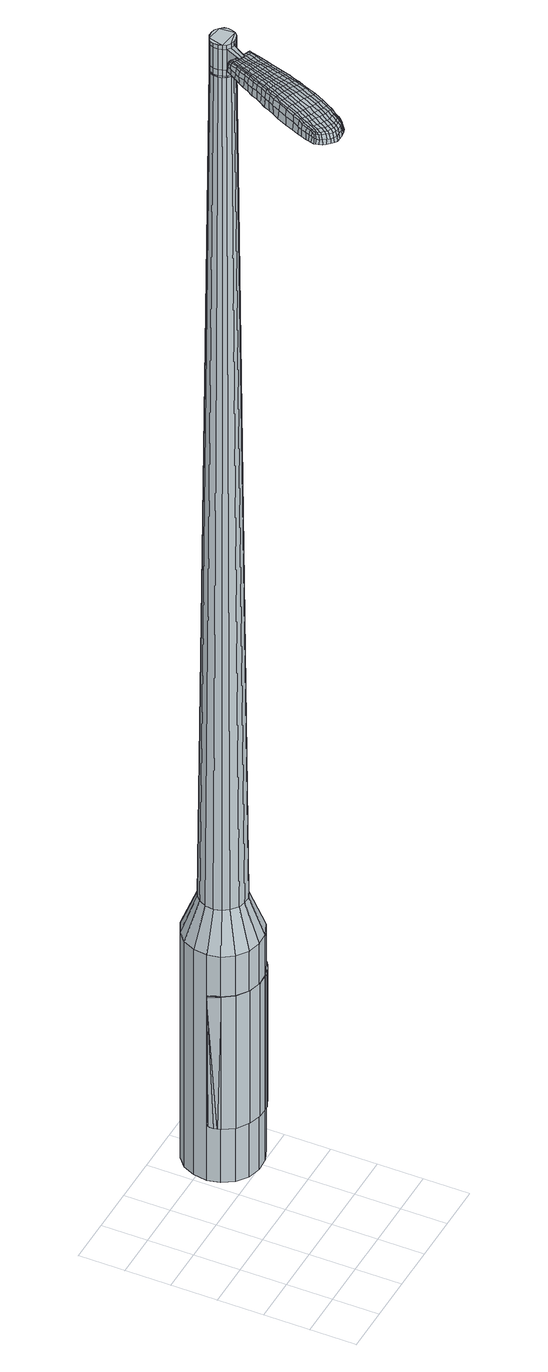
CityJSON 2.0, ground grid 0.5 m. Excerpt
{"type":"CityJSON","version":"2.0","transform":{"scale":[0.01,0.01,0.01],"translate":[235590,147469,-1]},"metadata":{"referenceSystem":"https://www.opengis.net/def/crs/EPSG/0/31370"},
"CityObjects":{
"object1":{"type":"GenericCityObject","attributes":{"cluster":391,"mean_distance_to_centroid":0.235,"new_centroid_x":235591.47,"new_centroid_y":147470.93,"mean_distance_to_camera":10.59,"H1":9.94,"H2":10.09,"Z_final":112.84,"cluster2":-1,"proj_x":235586.28,"proj_y":147468.35,"id_line":65009,"bearing_l":333.52,"distance":5.8,"orientation":"right","G_obj":243.52},"geometry":[{"type":"MultiSurface","lod":"2","boundaries":[[[0,1,2,3]],[[1,4,5,2]],[[4,6,7,5]],[[6,8,9,7]],[[8,10,11,9]],[[10,12,13,11]],[[12,14,15,13]],[[14,16,17,15]],[[16,18,19,17]],[[18,20,21,19]],[[20,22,23,21]],[[22,24,25,23]],[[24,26,27,25]],[[26,28,29,27]],[[28,30,31,29]],[[30,32,33,31]],[[32,34,35,33]],[[34,0,3,35]],[[36,37,38,39]],[[38,40,41,42]],[[41,43,42]],[[42,44,45,46]],[[45,47,46]],[[46,48,49,50]],[[49,51,50]],[[42,46,50,38]],[[50,52,39,38]],[[53,36,39]],[[2,5,7,35]],[[7,9,11,15]],[[11,13,15]],[[15,17,19,23]],[[19,21,23]],[[23,25,27,31]],[[27,29,31]],[[15,23,31,7]],[[31,33,35,7]],[[3,2,35]],[[1,0,54,55]],[[0,34,56,54]],[[34,32,57,56]],[[32,30,58,57]],[[30,28,59,58]],[[28,26,60,59]],[[26,24,61,60]],[[24,22,62,61]],[[22,20,63,62]],[[20,18,64,63]],[[18,16,65,64]],[[16,14,66,65]],[[14,12,67,66]],[[12,10,68,67]],[[10,8,69,68]],[[8,6,70,69]],[[6,4,71,70]],[[4,1,55,71]],[[55,54,72,73]],[[54,56,74,72]],[[56,57,75,74]],[[57,58,76,75]],[[58,59,77,76]],[[59,60,78,77]],[[60,61,79,78]],[[61,62,80,79]],[[62,63,81,80]],[[63,64,82,81]],[[64,65,83,82]],[[65,66,84,83]],[[66,67,85,84]],[[67,68,86,85]],[[68,69,87,86]],[[69,70,88,87]],[[70,71,89,88]],[[71,55,73,89]],[[72,90,91,92]],[[74,93,90,72]],[[75,94,93,74]],[[95,96,94,75]],[[77,97,96,95]],[[78,98,97,77]],[[99,100,98,78]],[[101,102,100,99]],[[103,104,102,101]],[[105,106,104,103]],[[83,107,106,105]],[[108,109,107,83]],[[85,110,109,108]],[[111,112,110,85]],[[113,114,112,111]],[[88,115,114,113]],[[89,116,115,88]],[[92,91,116,89]],[[117,118,119,120]],[[121,117,120,122]],[[123,121,122,124]],[[125,123,124,126]],[[127,125,126,128]],[[129,127,128,130]],[[131,129,130,132]],[[133,131,132,134]],[[135,133,134,136]],[[137,135,136,138]],[[139,137,138,140]],[[141,139,140,142]],[[143,141,142,144]],[[145,143,144,146]],[[147,145,146,148]],[[149,147,148,150]],[[73,72,92]],[[76,95,75]],[[76,77,95]],[[79,99,78]],[[79,80,101,99]],[[80,81,103,101]],[[81,82,105,103]],[[82,83,105]],[[84,108,83]],[[84,85,108]],[[86,111,85]],[[86,87,113,111]],[[87,88,113]],[[73,92,89]],[[151,91,90]],[[151,116,91]],[[152,114,115]],[[152,153,112,114]],[[153,110,112]],[[154,109,110]],[[154,107,109]],[[155,106,107]],[[155,156,104,106]],[[156,157,102,104]],[[157,158,100,102]],[[158,98,100]],[[159,96,97]],[[159,94,96]],[[39,52,149,160]],[[151,90,161,150]],[[53,39,160,118]],[[90,93,119,161]],[[36,53,118,117]],[[93,94,120,119]],[[37,36,117,121]],[[94,159,122,120]],[[38,37,121,123]],[[159,97,124,122]],[[40,38,123,125]],[[97,98,126,124]],[[41,40,125,127]],[[98,158,128,126]],[[43,41,127,129]],[[158,157,130,128]],[[42,43,129,131]],[[157,156,132,130]],[[44,42,131,133]],[[156,155,134,132]],[[45,44,133,135]],[[155,107,136,134]],[[47,45,135,137]],[[107,154,138,136]],[[46,47,137,139]],[[154,110,140,138]],[[48,46,139,141]],[[110,153,142,140]],[[49,48,141,143]],[[153,152,144,142]],[[51,49,143,145]],[[152,115,146,144]],[[50,51,145,147]],[[115,116,148,146]],[[52,50,147,149]],[[116,151,150,148]],[[149,150,162,163]],[[150,161,164,162]],[[161,119,165,164]],[[119,118,166,165]],[[118,160,167,166]],[[160,149,163,167]],[[168,169,170,171]],[[172,168,171,173]],[[168,172,174,175]],[[169,168,175,176]],[[177,178,179,180]],[[181,177,180,182]],[[177,181,183,184]],[[178,177,184,185]],[[186,187,188,189]],[[190,186,189,191]],[[186,190,192,193]],[[187,186,193,194]],[[195,196,197,198]],[[199,195,198,200]],[[195,199,201,202]],[[196,195,202,203]],[[204,205,206,207]],[[208,204,207,209]],[[204,208,210,211]],[[205,204,211,212]],[[213,214,215,216]],[[217,213,216,218]],[[213,217,219,220]],[[214,213,220,221]],[[222,223,224,225]],[[214,222,225,215]],[[222,214,221,226]],[[223,222,226,227]],[[228,229,230,231]],[[223,228,231,224]],[[228,223,227,232]],[[229,228,232,233]],[[234,172,173,235]],[[229,234,235,230]],[[234,229,233,236]],[[172,234,236,174]],[[237,238,239,240]],[[241,237,240,242]],[[237,241,243,244]],[[238,237,244,245]],[[246,247,248,249]],[[238,246,249,239]],[[246,238,245,250]],[[247,246,250,251]],[[252,253,254,255]],[[247,252,255,248]],[[252,247,251,256]],[[253,252,256,257]],[[258,259,260,261]],[[253,258,261,254]],[[258,253,257,262]],[[259,258,262,263]],[[264,169,176,265]],[[259,264,265,260]],[[264,259,263,266]],[[169,264,266,170]],[[267,268,269,270]],[[271,267,270,272]],[[267,271,273,274]],[[268,267,274,275]],[[276,277,278,279]],[[268,276,279,269]],[[276,268,275,280]],[[277,276,280,281]],[[282,283,284,285]],[[277,282,285,278]],[[282,277,281,286]],[[283,282,286,287]],[[288,181,182,289]],[[283,288,289,284]],[[288,283,287,290]],[[181,288,290,183]],[[291,292,293,294]],[[295,291,294,296]],[[291,295,297,298]],[[292,291,298,299]],[[300,301,302,303]],[[292,300,303,293]],[[300,292,299,304]],[[301,300,304,305]],[[306,307,308,309]],[[301,306,309,302]],[[306,301,305,310]],[[307,306,310,311]],[[312,313,314,315]],[[307,312,315,308]],[[312,307,311,316]],[[313,312,316,317]],[[318,178,185,319]],[[313,318,319,314]],[[318,313,317,320]],[[178,318,320,179]],[[321,207,206,322]],[[323,321,322,324]],[[321,323,325,326]],[[207,321,326,209]],[[327,323,324,328]],[[329,327,328,330]],[[327,329,331,332]],[[323,327,332,325]],[[333,329,330,334]],[[335,333,334,336]],[[333,335,337,338]],[[329,333,338,331]],[[339,335,336,340]],[[341,339,340,342]],[[339,341,343,344]],[[335,339,344,337]],[[345,341,342,346]],[[196,345,346,197]],[[345,196,203,347]],[[341,345,347,343]],[[348,349,194,193]],[[350,348,193,192]],[[348,350,351,352]],[[349,348,352,353]],[[354,355,353,352]],[[356,354,352,351]],[[354,356,357,358]],[[355,354,358,359]],[[360,361,359,358]],[[362,360,358,357]],[[360,362,363,364]],[[361,360,364,365]],[[366,367,365,364]],[[368,366,364,363]],[[366,368,201,199]],[[367,366,199,200]],[[369,370,371,372]],[[271,369,372,273]],[[369,271,272,373]],[[370,369,373,374]],[[375,190,191,376]],[[370,375,376,371]],[[375,370,374,377]],[[190,375,377,192]],[[378,379,380,381]],[[217,378,381,219]],[[378,217,218,382]],[[379,378,382,383]],[[384,385,386,387]],[[379,384,387,380]],[[384,379,383,388]],[[385,384,388,389]],[[390,187,194,391]],[[385,390,391,386]],[[390,385,389,392]],[[187,390,392,188]],[[393,394,395,396]],[[175,393,396,176]],[[393,175,174,397]],[[394,393,397,398]],[[399,400,401,402]],[[394,399,402,395]],[[399,394,398,403]],[[400,399,403,404]],[[405,198,197,406]],[[400,405,406,401]],[[405,400,404,407]],[[198,405,407,200]],[[408,409,410,411]],[[180,408,411,182]],[[408,180,179,412]],[[409,408,412,413]],[[414,202,201,415]],[[409,414,415,410]],[[414,409,413,416]],[[202,414,416,203]],[[417,418,419,420]],[[295,417,420,297]],[[417,295,296,421]],[[418,417,421,422]],[[423,208,209,424]],[[418,423,424,419]],[[423,418,422,425]],[[208,423,425,210]],[[426,427,428,429]],[[241,426,429,243]],[[426,241,242,430]],[[427,426,430,431]],[[432,433,434,435]],[[427,432,435,428]],[[432,427,431,436]],[[433,432,436,437]],[[438,205,212,439]],[[433,438,439,434]],[[438,433,437,440]],[[205,438,440,206]],[[441,442,431,430]],[[240,441,430,242]],[[441,240,239,443]],[[442,441,443,444]],[[445,446,437,436]],[[442,445,436,431]],[[445,442,444,447]],[[446,445,447,448]],[[449,322,206,440]],[[446,449,440,437]],[[449,446,448,450]],[[322,449,450,324]],[[451,452,453,454]],[[298,451,454,299]],[[451,298,297,420]],[[452,451,420,419]],[[455,326,325,456]],[[452,455,456,453]],[[455,452,419,424]],[[326,455,424,209]],[[457,458,444,443]],[[249,457,443,239]],[[457,249,248,459]],[[458,457,459,460]],[[461,462,448,447]],[[458,461,447,444]],[[461,458,460,463]],[[462,461,463,464]],[[465,328,324,450]],[[462,465,450,448]],[[465,462,464,466]],[[328,465,466,330]],[[467,468,469,470]],[[304,467,470,305]],[[467,304,299,454]],[[468,467,454,453]],[[471,332,331,472]],[[468,471,472,469]],[[471,468,453,456]],[[332,471,456,325]],[[473,474,460,459]],[[255,473,459,248]],[[473,255,254,475]],[[474,473,475,476]],[[477,478,464,463]],[[474,477,463,460]],[[477,474,476,479]],[[478,477,479,480]],[[481,334,330,466]],[[478,481,466,464]],[[481,478,480,482]],[[334,481,482,336]],[[483,484,485,486]],[[310,483,486,311]],[[483,310,305,470]],[[484,483,470,469]],[[487,338,337,488]],[[484,487,488,485]],[[487,484,469,472]],[[338,487,472,331]],[[489,490,476,475]],[[261,489,475,254]],[[489,261,260,491]],[[490,489,491,492]],[[493,494,480,479]],[[490,493,479,476]],[[493,490,492,495]],[[494,493,495,496]],[[497,340,336,482]],[[494,497,482,480]],[[497,494,496,498]],[[340,497,498,342]],[[499,500,501,502]],[[316,499,502,317]],[[499,316,311,486]],[[500,499,486,485]],[[503,344,343,504]],[[500,503,504,501]],[[503,500,485,488]],[[344,503,488,337]],[[505,506,492,491]],[[265,505,491,260]],[[505,265,176,396]],[[506,505,396,395]],[[507,508,496,495]],[[506,507,495,492]],[[507,506,395,402]],[[508,507,402,401]],[[509,346,342,498]],[[508,509,498,496]],[[509,508,401,406]],[[346,509,406,197]],[[510,511,413,412]],[[320,510,412,179]],[[510,320,317,502]],[[511,510,502,501]],[[512,347,203,416]],[[511,512,416,413]],[[512,511,501,504]],[[347,512,504,343]],[[513,514,374,373]],[[270,513,373,272]],[[513,270,269,515]],[[514,513,515,516]],[[517,350,192,377]],[[514,517,377,374]],[[517,514,516,518]],[[350,517,518,351]],[[519,520,521,522]],[[220,519,522,221]],[[519,220,219,381]],[[520,519,381,380]],[[523,524,525,526]],[[520,523,526,521]],[[523,520,380,387]],[[524,523,387,386]],[[527,349,353,528]],[[524,527,528,525]],[[527,524,386,391]],[[349,527,391,194]],[[529,530,516,515]],[[279,529,515,269]],[[529,279,278,531]],[[530,529,531,532]],[[533,356,351,518]],[[530,533,518,516]],[[533,530,532,534]],[[356,533,534,357]],[[535,536,537,538]],[[226,535,538,227]],[[535,226,221,522]],[[536,535,522,521]],[[539,540,541,542]],[[536,539,542,537]],[[539,536,521,526]],[[540,539,526,525]],[[543,355,359,544]],[[540,543,544,541]],[[543,540,525,528]],[[355,543,528,353]],[[545,546,532,531]],[[285,545,531,278]],[[545,285,284,547]],[[546,545,547,548]],[[549,362,357,534]],[[546,549,534,532]],[[549,546,548,550]],[[362,549,550,363]],[[551,552,553,554]],[[232,551,554,233]],[[551,232,227,538]],[[552,551,538,537]],[[555,556,557,558]],[[552,555,558,553]],[[555,552,537,542]],[[556,555,542,541]],[[559,361,365,560]],[[556,559,560,557]],[[559,556,541,544]],[[361,559,544,359]],[[561,562,548,547]],[[289,561,547,284]],[[561,289,182,411]],[[562,561,411,410]],[[563,368,363,550]],[[562,563,550,548]],[[563,562,410,415]],[[368,563,415,201]],[[564,565,398,397]],[[236,564,397,174]],[[564,236,233,554]],[[565,564,554,553]],[[566,567,404,403]],[[565,566,403,398]],[[566,565,553,558]],[[567,566,558,557]],[[568,367,200,407]],[[567,568,407,404]],[[568,567,557,560]],[[367,568,560,365]],[[569,570,571,572]],[[572,571,573,574]],[[575,573,571,576]],[[576,571,570,577]],[[578,579,580,581]],[[581,580,582,583]],[[584,582,580,585]],[[585,580,579,586]],[[587,588,589,590]],[[590,589,591,592]],[[593,591,589,594]],[[594,589,588,595]],[[596,597,598,599]],[[599,598,600,601]],[[602,600,598,603]],[[603,598,597,604]],[[605,606,607,608]],[[608,607,609,610]],[[611,609,607,612]],[[612,607,606,613]],[[614,615,616,617]],[[617,616,618,619]],[[620,618,616,621]],[[621,616,615,622]],[[623,624,625,626]],[[626,625,615,614]],[[622,615,625,627]],[[627,625,624,628]],[[629,630,631,632]],[[632,631,624,623]],[[628,624,631,633]],[[633,631,630,634]],[[574,573,635,636]],[[636,635,630,629]],[[634,630,635,637]],[[637,635,573,575]],[[638,639,640,641]],[[641,640,642,643]],[[644,642,640,645]],[[645,640,639,646]],[[647,648,649,650]],[[650,649,639,638]],[[646,639,649,651]],[[651,649,648,652]],[[653,654,655,656]],[[656,655,648,647]],[[652,648,655,657]],[[657,655,654,658]],[[659,660,661,662]],[[662,661,654,653]],[[658,654,661,663]],[[663,661,660,664]],[[577,570,665,666]],[[666,665,660,659]],[[664,660,665,667]],[[667,665,570,569]],[[668,669,670,671]],[[671,670,672,673]],[[674,672,670,675]],[[675,670,669,676]],[[677,678,679,680]],[[680,679,669,668]],[[676,669,679,681]],[[681,679,678,682]],[[683,684,685,686]],[[686,685,678,677]],[[682,678,685,687]],[[687,685,684,688]],[[583,582,689,690]],[[690,689,684,683]],[[688,684,689,691]],[[691,689,582,584]],[[692,693,694,695]],[[695,694,696,697]],[[698,696,694,699]],[[699,694,693,700]],[[701,702,703,704]],[[704,703,693,692]],[[700,693,703,705]],[[705,703,702,706]],[[707,708,709,710]],[[710,709,702,701]],[[706,702,709,711]],[[711,709,708,712]],[[713,714,715,716]],[[716,715,708,707]],[[712,708,715,717]],[[717,715,714,718]],[[586,579,719,720]],[[720,719,714,713]],[[718,714,719,721]],[[721,719,579,578]],[[605,608,722,723]],[[723,722,724,725]],[[726,724,722,727]],[[727,722,608,610]],[[725,724,728,729]],[[729,728,730,731]],[[732,730,728,733]],[[733,728,724,726]],[[731,730,734,735]],[[735,734,736,737]],[[738,736,734,739]],[[739,734,730,732]],[[737,736,740,741]],[[741,740,742,743]],[[744,742,740,745]],[[745,740,736,738]],[[743,742,746,747]],[[747,746,597,596]],[[604,597,746,748]],[[748,746,742,744]],[[595,749,750,594]],[[594,750,751,593]],[[752,751,750,753]],[[753,750,749,754]],[[754,755,756,753]],[[753,756,757,752]],[[758,757,756,759]],[[759,756,755,760]],[[760,761,762,759]],[[759,762,763,758]],[[764,763,762,765]],[[765,762,761,766]],[[766,767,768,765]],[[765,768,769,764]],[[602,769,768,600]],[[600,768,767,601]],[[770,771,772,773]],[[773,772,672,674]],[[673,672,772,774]],[[774,772,771,775]],[[592,591,776,777]],[[777,776,771,770]],[[775,771,776,778]],[[778,776,591,593]],[[779,780,781,782]],[[782,781,618,620]],[[619,618,781,783]],[[783,781,780,784]],[[785,786,787,788]],[[788,787,780,779]],[[784,780,787,789]],[[789,787,786,790]],[[595,588,791,792]],[[792,791,786,785]],[[790,786,791,793]],[[793,791,588,587]],[[794,795,796,797]],[[797,796,576,577]],[[575,576,796,798]],[[798,796,795,799]],[[800,801,802,803]],[[803,802,795,794]],[[799,795,802,804]],[[804,802,801,805]],[[596,599,806,807]],[[807,806,801,800]],[[805,801,806,808]],[[808,806,599,601]],[[809,810,811,812]],[[812,811,581,583]],[[578,581,811,813]],[[813,811,810,814]],[[602,603,815,816]],[[816,815,810,809]],[[814,810,815,817]],[[817,815,603,604]],[[818,819,820,821]],[[821,820,696,698]],[[697,696,820,822]],[[822,820,819,823]],[[610,609,824,825]],[[825,824,819,818]],[[823,819,824,826]],[[826,824,609,611]],[[827,828,829]],[[829,828,642,644]],[[643,642,828,830]],[[830,828,831]],[[832,833,834,835]],[[835,834,828,827]],[[831,828,834,836]],[[836,834,833,837]],[[613,606,838,839]],[[839,838,833,832]],[[837,833,838,840]],[[840,838,606,605]],[[831,841,842,830]],[[830,842,641,643]],[[638,641,842,843]],[[842,841,843]],[[837,844,845,836]],[[836,845,841,831]],[[843,841,845,846]],[[846,845,844,847]],[[605,723,848,840]],[[840,848,844,837]],[[847,844,848,849]],[[849,848,723,725]],[[850,851,852,853]],[[853,852,699,700]],[[698,699,852,821]],[[821,852,851,818]],[[726,727,854,855]],[[855,854,851,850]],[[818,851,854,825]],[[825,854,727,610]],[[856,857,843]],[[843,857,650,638]],[[647,650,857,858]],[[858,857,856,859]],[[847,860,861,846]],[[846,861,856,843]],[[859,856,861,862]],[[862,861,860,863]],[[725,729,864,849]],[[849,864,860,847]],[[863,860,864,865]],[[865,864,729,731]],[[866,867,868,869]],[[869,868,705,706]],[[700,705,868,853]],[[853,868,867,850]],[[732,733,870,871]],[[871,870,867,866]],[[850,867,870,855]],[[855,870,733,726]],[[859,872,873,858]],[[858,873,656,647]],[[653,656,873,874]],[[874,873,872,875]],[[863,876,877,862]],[[862,877,872,859]],[[875,872,877,878]],[[878,877,876,879]],[[731,735,880,865]],[[865,880,876,863]],[[879,876,880,881]],[[881,880,735,737]],[[882,883,884,885]],[[885,884,711,712]],[[706,711,884,869]],[[869,884,883,866]],[[738,739,886,887]],[[887,886,883,882]],[[866,883,886,871]],[[871,886,739,732]],[[875,888,889,874]],[[874,889,662,653]],[[659,662,889,890]],[[890,889,888,891]],[[879,892,893,878]],[[878,893,888,875]],[[891,888,893,894]],[[894,893,892,895]],[[737,741,896,881]],[[881,896,892,879]],[[895,892,896,897]],[[897,896,741,743]],[[898,899,900,901]],[[901,900,717,718]],[[712,717,900,885]],[[885,900,899,882]],[[744,745,902,903]],[[903,902,899,898]],[[882,899,902,887]],[[887,902,745,738]],[[891,904,905,890]],[[890,905,666,659]],[[577,666,905,797]],[[797,905,904,794]],[[895,906,907,894]],[[894,907,904,891]],[[794,904,907,803]],[[803,907,906,800]],[[743,747,908,897]],[[897,908,906,895]],[[800,906,908,807]],[[807,908,747,596]],[[814,909,910,813]],[[813,910,721,578]],[[718,721,910,901]],[[901,910,909,898]],[[604,748,911,817]],[[817,911,909,814]],[[898,909,911,903]],[[903,911,748,744]],[[775,912,913,774]],[[774,913,671,673]],[[668,671,913,914]],[[914,913,912,915]],[[593,751,916,778]],[[778,916,912,775]],[[915,912,916,917]],[[917,916,751,752]],[[918,919,920,921]],[[921,920,621,622]],[[620,621,920,782]],[[782,920,919,779]],[[922,923,924,925]],[[925,924,919,918]],[[779,919,924,788]],[[788,924,923,785]],[[754,749,926,927]],[[927,926,923,922]],[[785,923,926,792]],[[792,926,749,595]],[[915,928,929,914]],[[914,929,680,668]],[[677,680,929,930]],[[930,929,928,931]],[[752,757,932,917]],[[917,932,928,915]],[[931,928,932,933]],[[933,932,757,758]],[[934,935,936,937]],[[937,936,627,628]],[[622,627,936,921]],[[921,936,935,918]],[[938,939,940,941]],[[941,940,935,934]],[[918,935,940,925]],[[925,940,939,922]],[[760,755,942,943]],[[943,942,939,938]],[[922,939,942,927]],[[927,942,755,754]],[[931,944,945,930]],[[930,945,686,677]],[[683,686,945,946]],[[946,945,944,947]],[[758,763,948,933]],[[933,948,944,931]],[[947,944,948,949]],[[949,948,763,764]],[[950,951,952,953]],[[953,952,633,634]],[[628,633,952,937]],[[937,952,951,934]],[[954,955,956,957]],[[957,956,951,950]],[[934,951,956,941]],[[941,956,955,938]],[[766,761,958,959]],[[959,958,955,954]],[[938,955,958,943]],[[943,958,761,760]],[[947,960,961,946]],[[946,961,690,683]],[[583,690,961,812]],[[812,961,960,809]],[[764,769,962,949]],[[949,962,960,947]],[[809,960,962,816]],[[816,962,769,602]],[[799,963,964,798]],[[798,964,637,575]],[[634,637,964,953]],[[953,964,963,950]],[[805,965,966,804]],[[804,966,963,799]],[[950,963,966,957]],[[957,966,965,954]],[[601,767,967,808]],[[808,967,965,805]],[[954,965,967,959]],[[959,967,767,766]],[[569,572,171,170]],[[572,574,173,171]],[[584,585,184,183]],[[585,586,185,184]],[[587,590,189,188]],[[590,592,191,189]],[[611,612,211,210]],[[612,613,212,211]],[[614,617,216,215]],[[617,619,218,216]],[[623,626,225,224]],[[626,614,215,225]],[[629,632,231,230]],[[632,623,224,231]],[[574,636,235,173]],[[636,629,230,235]],[[644,645,244,243]],[[645,646,245,244]],[[646,651,250,245]],[[651,652,251,250]],[[652,657,256,251]],[[657,658,257,256]],[[658,663,262,257]],[[663,664,263,262]],[[664,667,266,263]],[[667,569,170,266]],[[674,675,274,273]],[[675,676,275,274]],[[676,681,280,275]],[[681,682,281,280]],[[682,687,286,281]],[[687,688,287,286]],[[688,691,290,287]],[[691,584,183,290]],[[692,695,294,293]],[[695,697,296,294]],[[701,704,303,302]],[[704,692,293,303]],[[707,710,309,308]],[[710,701,302,309]],[[713,716,315,314]],[[716,707,308,315]],[[586,720,319,185]],[[720,713,314,319]],[[770,773,372,371]],[[773,674,273,372]],[[592,777,376,191]],[[777,770,371,376]],[[619,783,382,218]],[[783,784,383,382]],[[784,789,388,383]],[[789,790,389,388]],[[790,793,392,389]],[[793,587,188,392]],[[697,822,421,296]],[[822,823,422,421]],[[823,826,425,422]],[[826,611,210,425]],[[827,829,429,428]],[[829,644,243,429]],[[832,835,435,434]],[[835,827,428,435]],[[613,839,439,212]],[[839,832,434,439]],[[968,969,970,971]],[[972,973,971,970]],[[974,975,976,977]],[[978,979,980,981]],[[969,982,983,970]],[[984,972,970,983]],[[985,974,977,986]],[[987,988,979,978]],[[982,989,990,983]],[[990,991,984,983]],[[992,985,986,993]],[[994,988,987,995]],[[989,996,997,990]],[[997,998,991,990]],[[999,992,993,1000]],[[1001,994,995,1002]],[[1003,1004,1005,1006]],[[1007,1008,1004,1003]],[[1007,1009,1010,1008]],[[1009,1011,1012,1010]],[[1013,1014,1015,1016]],[[1017,1018,1014,1013]],[[1019,1020,1018,1017]],[[1021,1022,1020,1019]],[[1016,1005,1004,1013]],[[1013,1004,1008,1017]],[[1008,1010,1019,1017]],[[1010,1012,1021,1019]],[[977,976,973,972]],[[986,977,972,984]],[[991,993,986,984]],[[998,1000,993,991]],[[978,981,975,974]],[[987,978,974,985]],[[995,987,985,992]],[[1002,995,992,999]],[[979,1003,1006,980]],[[988,1007,1003,979]],[[1009,1007,988,994]],[[1011,1009,994,1001]],[[1023,1024,1025,1026]],[[1025,1027,1028,1029]],[[1025,1029,1030,1031]],[[1025,1031,1026]],[[1032,1023,1026,1033]],[[1034,1033,1026,1035]],[[1036,1035,1026]],[[1037,1025,1024,1038]],[[1039,1037,1038,1040]],[[1041,1039,1040,1042]],[[1043,1041,1042,1044]],[[1045,1043,1044,1046]],[[1046,1047,1048,1049]],[[1046,1049,1050,1051]],[[1046,1051,1052,1053]],[[1052,1054,1055,1056]],[[1052,1056,1057,1058]],[[1052,1058,1053]],[[1046,1053,1045]],[[1059,1060,1024,1023]],[[1061,1062,1027,1025]],[[1063,1064,1036,1026]],[[1060,1065,1038,1024]],[[1066,1061,1025,1037]],[[1065,1067,1040,1038]],[[1068,1066,1037,1039]],[[1067,1069,1042,1040]],[[1070,1068,1039,1041]],[[1069,1071,1044,1042]],[[1072,1070,1041,1043]],[[1071,1073,1046,1044]],[[1074,1072,1043,1045]],[[1073,1075,1047,1046]],[[1076,1077,1054,1052]],[[1078,1074,1045,1053]],[[1048,1047,1075,1079]],[[1049,1048,1079,1080]],[[1050,1049,1080,1081]],[[1051,1050,1081,1082]],[[1052,1051,1082,1076]],[[1083,1059,1023,1032]],[[1084,1083,1032,1033]],[[1085,1084,1033,1034]],[[1086,1085,1034,1035]],[[1064,1086,1035,1036]],[[1028,1027,1062,1087]],[[1055,1054,1077,1088]],[[1029,1028,1087,1089]],[[1030,1029,1089,1090]],[[1031,1030,1090,1091]],[[1026,1031,1091,1063]],[[1056,1055,1088,1092]],[[1057,1056,1092,1093]],[[1058,1057,1093,1094]],[[1053,1058,1094,1078]]]}]}
},
"vertices":[
[129,153,384],[117,162,384],[117,162,96],[129,153,96],[109,174,384],[109,174,96],[106,188,384],[106,188,96],[108,203,384],[108,203,96],[114,216,384],[114,216,96],[125,226,384],[125,226,96],[138,232,384],[138,232,96],[153,233,384],[153,233,96],[167,229,384],[167,229,96],[179,220,384],[179,220,96],[187,208,384],[187,208,96],[190,194,384],[190,194,96],[189,179,384],[189,179,96],[182,166,384],[182,166,96],[172,156,384],[172,156,96],[158,150,384],[158,150,96],[143,149,384],[143,149,96],[151,178,1524],[156,180,1524],[159,183,1524],[142,179,1524],[161,187,1524],[162,192,1524],[158,200,1524],[161,196,1524],[154,203,1524],[150,204,1524],[141,202,1524],[145,204,1524],[137,199,1524],[135,195,1524],[136,186,1524],[135,190,1524],[138,182,1524],[147,178,1524],[137,168,429],[130,174,429],[145,166,429],[154,166,429],[162,170,429],[168,176,429],[172,184,429],[173,192,429],[171,201,429],[166,208,429],[159,213,429],[151,216,429],[142,215,429],[134,212,429],[128,206,429],[124,198,429],[123,189,429],[125,181,429],[142,179,1483],[138,182,1483],[147,178,1483],[151,178,1483],[156,180,1483],[159,183,1483],[161,187,1483],[162,192,1483],[161,196,1483],[158,200,1483],[154,203,1483],[150,204,1483],[145,204,1483],[141,202,1483],[137,199,1483],[135,195,1483],[135,190,1483],[136,186,1483],[142,179,1485],[139,182,1485],[139,182,1483],[147,178,1485],[151,178,1485],[155,180,1483],[155,180,1485],[159,183,1485],[161,187,1485],[161,192,1483],[161,192,1485],[160,196,1483],[160,196,1485],[157,200,1483],[157,200,1485],[154,202,1483],[154,202,1485],[150,204,1485],[145,203,1483],[145,203,1485],[141,202,1485],[138,199,1483],[138,199,1485],[136,195,1483],[136,195,1485],[135,190,1485],[136,186,1485],[151,178,1519],[147,178,1519],[147,178,1493],[151,178,1493],[156,180,1519],[156,180,1493],[159,183,1519],[159,183,1493],[161,187,1519],[161,187,1493],[162,192,1519],[162,192,1493],[161,196,1519],[161,196,1493],[158,200,1519],[158,200,1493],[154,203,1519],[154,203,1493],[150,204,1519],[150,204,1493],[145,204,1519],[145,204,1493],[141,202,1519],[141,202,1493],[137,199,1519],[137,199,1493],[135,195,1519],[135,195,1493],[135,190,1519],[135,190,1493],[136,186,1519],[136,186,1493],[138,182,1519],[138,182,1493],[138,182,1485],[135,195,1485],[137,199,1485],[145,204,1485],[154,203,1485],[158,200,1485],[161,196,1485],[162,192,1485],[156,180,1485],[142,179,1519],[142,179,1493],[131,164,1513],[131,164,1518],[134,162,1513],[137,161,1513],[137,161,1518],[134,162,1518],[83,105,1519],[87,111,1518],[85,110,1509],[81,104,1510],[79,97,1519],[77,97,1510],[81,97,1526],[85,105,1525],[89,111,1525],[118,87,1519],[121,94,1518],[120,95,1525],[117,89,1525],[114,79,1519],[113,81,1526],[115,77,1510],[118,85,1510],[121,92,1509],[69,29,1519],[66,31,1519],[66,30,1513],[69,28,1513],[73,29,1519],[73,28,1513],[74,30,1524],[70,31,1524],[67,32,1524],[102,96,1530],[106,102,1529],[103,104,1529],[99,97,1530],[98,87,1531],[95,89,1531],[102,86,1530],[106,94,1530],[109,101,1529],[138,168,1512],[136,169,1512],[135,168,1517],[137,167,1517],[141,167,1512],[140,166,1517],[141,166,1506],[138,167,1506],[135,168,1506],[58,51,1519],[59,54,1519],[58,54,1512],[57,51,1512],[58,49,1518],[56,48,1512],[59,49,1522],[59,51,1523],[61,54,1524],[61,59,1519],[63,64,1519],[61,63,1512],[59,58,1512],[62,58,1524],[64,64,1525],[65,69,1519],[69,76,1519],[67,76,1511],[64,69,1511],[67,69,1526],[70,76,1526],[74,87,1519],[72,86,1510],[76,87,1526],[120,169,1513],[116,162,1513],[118,162,1518],[121,169,1517],[123,173,1512],[123,172,1516],[122,173,1506],[119,168,1507],[115,162,1507],[112,156,1514],[109,149,1515],[110,149,1520],[114,156,1519],[111,155,1507],[107,149,1507],[105,143,1515],[101,136,1516],[103,136,1522],[107,143,1521],[103,142,1508],[99,136,1508],[98,130,1517],[94,123,1517],[96,124,1524],[99,130,1523],[96,129,1508],[92,123,1509],[90,117,1518],[92,117,1524],[88,117,1509],[90,34,1519],[92,37,1519],[91,38,1524],[89,35,1523],[88,32,1518],[88,33,1522],[89,31,1512],[91,33,1512],[92,36,1512],[94,41,1519],[97,46,1519],[96,47,1525],[93,42,1524],[95,40,1512],[98,45,1512],[100,51,1519],[104,58,1519],[103,60,1526],[99,53,1526],[101,50,1511],[105,57,1511],[109,69,1519],[108,70,1526],[110,67,1510],[147,155,1513],[144,148,1513],[145,147,1507],[148,154,1507],[149,160,1512],[149,159,1506],[148,160,1516],[146,156,1517],[143,149,1518],[141,141,1514],[138,134,1515],[139,133,1507],[142,140,1507],[140,142,1519],[137,136,1520],[135,127,1515],[132,121,1516],[133,119,1508],[136,126,1508],[134,129,1521],[131,122,1522],[129,114,1517],[126,107,1517],[127,105,1509],[130,112,1508],[128,115,1523],[126,108,1524],[124,100,1518],[124,98,1509],[123,102,1524],[135,162,1519],[133,163,1519],[132,155,1520],[129,157,1520],[134,154,1520],[138,161,1519],[128,149,1522],[126,150,1522],[125,142,1523],[123,143,1523],[128,141,1523],[131,147,1521],[122,135,1524],[119,137,1524],[119,129,1525],[116,130,1525],[121,127,1525],[125,134,1524],[115,122,1526],[113,123,1526],[112,116,1527],[109,117,1527],[115,114,1527],[118,121,1526],[109,109,1528],[106,110,1528],[112,107,1528],[71,33,1527],[68,35,1527],[75,33,1526],[77,36,1527],[73,37,1528],[70,39,1528],[76,43,1529],[73,45,1529],[80,42,1528],[83,48,1530],[80,50,1530],[76,51,1530],[83,56,1531],[79,58,1531],[87,55,1530],[91,63,1531],[87,64,1531],[84,66,1531],[93,76,1531],[89,78,1531],[96,74,1531],[86,31,1518],[83,30,1519],[84,29,1513],[87,30,1513],[86,33,1523],[84,31,1523],[79,29,1519],[79,28,1513],[79,30,1524],[58,46,1518],[58,43,1518],[59,44,1523],[59,47,1523],[56,46,1513],[57,43,1513],[59,40,1519],[61,36,1519],[62,38,1524],[60,41,1523],[58,39,1513],[60,36,1513],[63,33,1519],[64,35,1524],[63,33,1513],[87,104,1528],[88,103,1528],[92,110,1528],[90,111,1527],[82,97,1528],[84,96,1529],[91,102,1529],[93,100,1530],[97,107,1529],[94,108,1528],[86,94,1529],[89,92,1530],[96,99,1530],[100,105,1529],[92,91,1531],[115,90,1528],[113,91,1529],[110,83,1529],[112,82,1528],[118,96,1527],[116,97,1528],[110,92,1529],[106,84,1530],[113,99,1528],[149,163,1512],[147,163,1512],[146,163,1517],[148,162,1517],[149,161,1506],[147,162,1506],[144,165,1512],[143,164,1517],[144,164,1506],[125,175,1512],[126,174,1512],[125,173,1506],[124,174,1506],[125,173,1517],[126,173,1517],[129,173,1512],[131,172,1512],[130,171,1506],[128,172,1506],[128,172,1517],[131,170,1517],[133,170,1512],[133,170,1506],[133,169,1517],[122,168,1519],[124,168,1519],[119,162,1520],[120,161,1520],[126,167,1519],[128,166,1519],[122,160,1520],[125,159,1520],[130,164,1519],[127,158,1520],[145,157,1519],[144,158,1519],[141,151,1520],[142,150,1520],[141,159,1519],[138,152,1520],[115,155,1521],[117,155,1521],[112,149,1522],[113,148,1522],[119,154,1521],[121,152,1521],[115,147,1522],[118,146,1523],[124,151,1522],[120,145,1523],[139,143,1521],[137,144,1521],[134,137,1522],[136,136,1522],[134,146,1521],[131,139,1522],[108,142,1523],[110,142,1523],[104,136,1524],[106,135,1524],[112,141,1523],[114,139,1524],[108,134,1525],[111,133,1525],[117,138,1524],[113,131,1525],[133,130,1523],[131,131,1523],[128,124,1524],[130,123,1524],[128,132,1524],[125,126,1525],[101,130,1525],[102,129,1525],[97,123,1526],[99,122,1526],[105,128,1526],[107,126,1526],[101,121,1527],[104,120,1527],[110,125,1526],[107,118,1527],[127,116,1525],[125,117,1525],[122,110,1526],[124,109,1526],[122,119,1526],[119,112,1527],[94,117,1527],[95,116,1527],[98,115,1527],[100,113,1528],[103,112,1528],[121,103,1527],[119,104,1527],[116,105,1528],[87,35,1525],[85,34,1525],[89,38,1526],[87,37,1526],[80,33,1526],[82,36,1527],[60,49,1525],[60,47,1525],[62,50,1526],[61,52,1525],[61,43,1525],[63,40,1526],[65,44,1527],[63,47,1526],[65,37,1526],[67,41,1527],[92,42,1526],[89,42,1527],[95,47,1527],[92,47,1528],[85,42,1528],[88,48,1529],[63,57,1526],[64,55,1527],[66,61,1528],[65,63,1527],[65,52,1527],[67,50,1528],[70,56,1529],[68,58,1528],[70,47,1528],[73,54,1530],[98,53,1528],[95,53,1529],[102,60,1528],[99,61,1529],[91,54,1529],[95,62,1530],[68,68,1528],[69,67,1528],[73,74,1529],[72,76,1528],[71,64,1529],[73,62,1530],[78,70,1530],[75,72,1530],[76,60,1530],[80,68,1531],[107,71,1529],[104,71,1529],[100,73,1530],[77,86,1528],[78,85,1529],[81,83,1530],[83,81,1530],[86,79,1531],[87,109,1509],[88,110,1518],[85,104,1518],[83,103,1509],[81,96,1519],[79,96,1510],[83,96,1525],[87,104,1525],[90,110,1525],[118,96,1525],[119,94,1518],[116,88,1518],[115,89,1525],[112,80,1519],[111,82,1525],[113,78,1510],[117,86,1509],[120,93,1509],[67,32,1513],[67,33,1519],[70,31,1519],[70,31,1513],[74,31,1519],[73,30,1513],[74,32,1524],[71,33,1524],[68,34,1524],[102,103,1528],[105,102,1528],[102,95,1529],[99,97,1529],[98,87,1529],[95,89,1529],[101,86,1529],[105,94,1529],[108,100,1528],[134,166,1516],[135,167,1512],[137,166,1512],[137,165,1516],[140,165,1512],[139,164,1516],[140,164,1506],[137,165,1506],[134,166,1506],[59,53,1512],[61,54,1519],[60,51,1518],[58,50,1512],[60,49,1518],[58,48,1512],[61,49,1522],[61,50,1523],[62,53,1523],[63,63,1512],[65,63,1519],[63,58,1519],[61,58,1512],[64,58,1524],[66,63,1525],[69,75,1511],[70,76,1519],[67,68,1519],[65,68,1511],[69,69,1525],[72,76,1526],[76,86,1519],[74,85,1510],[77,86,1526],[119,161,1518],[118,161,1513],[122,168,1513],[123,168,1517],[124,172,1512],[125,171,1515],[123,172,1506],[120,167,1506],[116,161,1507],[112,148,1520],[110,148,1514],[114,155,1514],[115,155,1519],[113,154,1507],[109,148,1507],[104,135,1522],[103,135,1516],[107,142,1515],[108,142,1521],[105,141,1508],[101,135,1508],[97,123,1523],[96,122,1517],[99,129,1516],[101,129,1522],[97,128,1508],[94,122,1508],[92,116,1517],[94,116,1524],[90,116,1509],[89,39,1523],[90,38,1519],[88,36,1518],[87,36,1523],[87,34,1518],[86,35,1522],[88,33,1512],[89,34,1512],[91,37,1512],[95,48,1525],[96,47,1519],[93,42,1519],[92,43,1524],[93,41,1512],[96,46,1512],[101,61,1526],[102,59,1519],[98,52,1519],[98,54,1525],[99,51,1511],[103,58,1511],[107,70,1519],[106,71,1526],[108,68,1510],[143,147,1507],[142,149,1513],[145,156,1513],[146,154,1506],[147,160,1512],[147,159,1506],[146,160,1515],[144,157,1517],[141,150,1518],[137,133,1507],[136,135,1514],[139,142,1514],[140,140,1507],[138,143,1519],[136,136,1520],[131,120,1508],[130,121,1516],[133,128,1515],[134,126,1508],[133,129,1521],[130,123,1522],[125,106,1508],[125,108,1517],[128,114,1516],[128,113,1508],[127,116,1522],[124,109,1523],[122,101,1517],[122,99,1509],[121,102,1524],[135,161,1518],[132,162,1518],[131,155,1519],[129,156,1519],[134,154,1519],[137,160,1518],[128,148,1520],[126,149,1520],[125,142,1521],[122,143,1521],[128,140,1521],[131,147,1520],[122,135,1523],[119,136,1523],[118,128,1524],[116,130,1524],[121,127,1524],[124,134,1523],[115,122,1525],[112,123,1525],[112,115,1526],[109,116,1526],[115,114,1526],[118,120,1525],[108,108,1527],[106,110,1527],[111,107,1527],[69,36,1526],[72,35,1526],[75,34,1525],[77,37,1526],[74,38,1526],[71,40,1526],[73,45,1528],[76,44,1528],[80,43,1527],[83,49,1528],[80,50,1529],[77,52,1529],[80,58,1530],[83,57,1530],[86,55,1529],[90,63,1530],[87,65,1530],[84,66,1530],[89,77,1530],[92,76,1530],[96,74,1530],[83,31,1513],[83,32,1518],[86,33,1518],[86,32,1512],[85,34,1523],[83,33,1523],[78,31,1519],[79,30,1513],[79,32,1523],[61,45,1523],[60,44,1518],[60,47,1518],[61,47,1523],[58,46,1512],[59,44,1512],[63,39,1523],[63,38,1519],[61,41,1519],[62,42,1523],[60,41,1513],[62,37,1513],[65,35,1519],[65,36,1524],[64,34,1513],[92,109,1527],[89,103,1527],[88,103,1527],[91,110,1526],[84,96,1527],[85,95,1528],[97,106,1528],[94,100,1528],[91,101,1528],[94,108,1527],[87,94,1528],[90,92,1529],[96,98,1529],[100,105,1528],[92,90,1529],[109,83,1528],[113,91,1527],[114,90,1527],[111,82,1527],[117,96,1526],[116,97,1527],[109,92,1528],[105,84,1528],[112,99,1527],[145,161,1516],[146,161,1512],[147,161,1512],[146,161,1516],[147,160,1506],[146,160,1506],[143,163,1512],[142,162,1516],[143,162,1506],[124,171,1506],[125,172,1512],[124,172,1506],[125,171,1516],[126,171,1516],[129,169,1506],[130,170,1512],[127,171,1512],[127,170,1506],[128,170,1516],[130,169,1516],[132,168,1512],[132,168,1506],[132,168,1516],[124,167,1518],[123,167,1518],[120,161,1519],[128,165,1518],[126,166,1518],[122,160,1519],[125,158,1519],[130,164,1518],[127,157,1519],[140,151,1519],[143,157,1518],[144,157,1518],[141,150,1519],[140,158,1518],[137,152,1519],[117,154,1520],[116,154,1520],[112,148,1521],[113,148,1521],[121,152,1520],[119,153,1520],[115,146,1521],[118,145,1521],[123,151,1520],[120,144,1521],[134,137,1521],[137,144,1520],[138,143,1520],[135,137,1521],[134,145,1520],[131,139,1521],[110,141,1522],[109,141,1522],[105,135,1523],[106,135,1523],[114,139,1522],[112,140,1522],[108,133,1523],[111,132,1524],[117,137,1523],[113,131,1524],[128,124,1523],[131,130,1522],[132,130,1522],[129,123,1523],[128,132,1522],[125,125,1523],[102,128,1524],[102,129,1524],[98,122,1525],[99,122,1525],[107,126,1525],[105,127,1524],[101,120,1525],[104,119,1526],[110,124,1525],[106,118,1526],[122,110,1525],[125,117,1524],[126,116,1524],[123,110,1525],[121,118,1524],[118,112,1525],[96,115,1526],[95,116,1526],[100,113,1527],[98,114,1526],[103,111,1527],[119,104,1526],[120,103,1526],[115,105,1526],[84,35,1524],[86,36,1524],[88,39,1525],[86,38,1525],[80,34,1525],[82,37,1525],[63,50,1525],[62,47,1524],[62,49,1524],[63,52,1525],[66,44,1526],[64,41,1525],[63,44,1524],[64,47,1525],[66,38,1525],[68,42,1526],[89,43,1526],[91,43,1526],[94,48,1526],[92,48,1527],[85,42,1526],[88,48,1527],[67,61,1527],[65,55,1526],[65,57,1526],[67,62,1526],[71,56,1528],[68,50,1527],[66,53,1526],[69,58,1527],[71,47,1527],[74,54,1528],[95,54,1527],[97,54,1527],[100,61,1527],[99,61,1528],[91,54,1528],[95,62,1529],[74,74,1528],[70,67,1527],[69,68,1527],[73,75,1527],[78,70,1529],[74,62,1529],[72,64,1528],[76,72,1528],[77,60,1529],[81,68,1530],[104,72,1528],[105,71,1528],[100,73,1529],[79,84,1528],[78,85,1528],[84,81,1529],[81,83,1529],[87,79,1530],[123,172,1508],[129,169,1508],[114,140,1509],[107,144,1509],[104,121,1510],[96,125,1510],[85,86,1512],[77,90,1512],[85,107,1511],[93,102,1511],[77,70,1513],[72,58,1514],[64,62,1514],[69,74,1513],[135,166,1508],[121,137,1509],[111,118,1510],[94,82,1512],[102,98,1511],[86,66,1513],[80,54,1514],[141,163,1508],[128,133,1509],[119,114,1510],[102,78,1512],[110,94,1511],[87,50,1514],[94,62,1513],[147,160,1508],[135,130,1509],[127,110,1510],[110,74,1512],[118,90,1511],[95,46,1514],[102,58,1513],[66,46,1514],[65,41,1514],[59,44,1514],[59,49,1514],[74,42,1514],[71,38,1514],[81,38,1514],[78,34,1514],[89,34,1514],[84,31,1514],[65,35,1515],[67,31,1515],[66,32,1515],[62,37,1515],[69,33,1515],[68,31,1515],[73,31,1515],[69,30,1515],[77,30,1515],[70,30,1515],[175,157,334],[171,154,334],[171,154,165],[182,164,171],[175,157,165],[177,159,165],[179,161,166],[181,163,167],[182,163,169],[177,159,334],[179,161,333],[181,163,332],[182,163,331],[182,164,328],[158,148,165],[158,148,334],[143,148,165],[143,148,334],[129,152,165],[129,152,334],[116,161,165],[116,161,334],[108,173,165],[108,173,334],[107,177,334],[106,181,334],[105,184,333],[105,186,332],[104,187,331],[104,187,328],[107,177,165],[104,187,171],[104,187,169],[105,186,167],[105,184,166],[106,181,165],[173,159,334],[170,156,334],[170,156,165],[173,159,165],[180,166,171],[180,166,328],[157,151,334],[157,151,165],[143,150,334],[143,150,165],[130,154,334],[130,154,165],[119,163,334],[119,163,165],[111,174,334],[111,174,165],[110,178,334],[107,188,328],[107,188,171],[110,178,165],[109,181,334],[108,184,333],[108,186,332],[107,187,331],[175,161,334],[177,163,333],[179,165,332],[180,165,331],[175,161,165],[107,187,169],[177,163,166],[179,165,167],[180,165,169],[108,186,167],[108,184,166],[109,181,165]
]}
